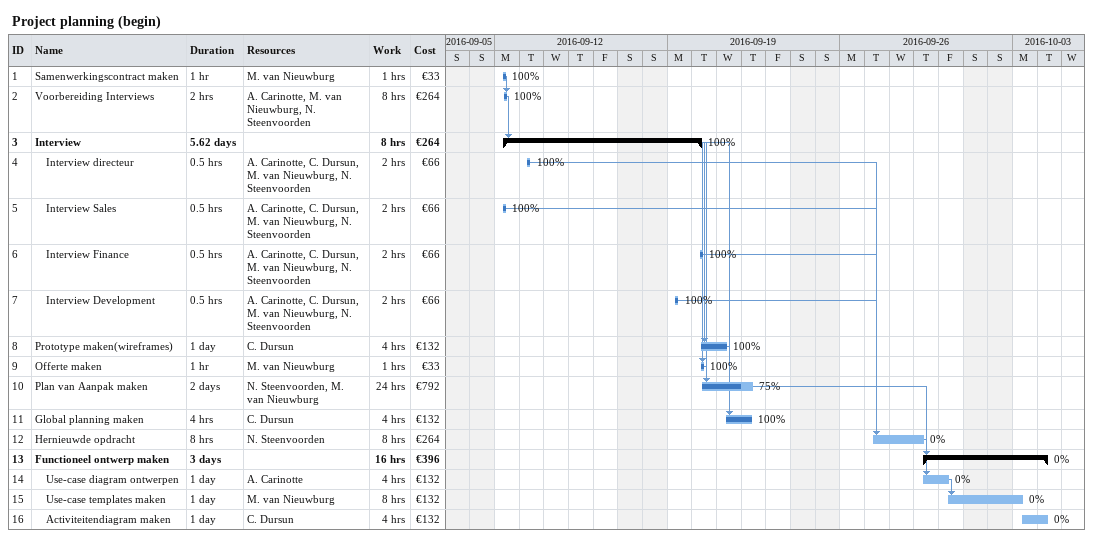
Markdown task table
Project planning (begin)

| ID | Level | Task | Duration | Start | Finish | Predecessors | Resources | % complete | Work (h) | Cost (€) |
|---|---|---|---|---|---|---|---|---|---|---|
| 1 | 1 | Samenwerkingscontract maken | 1h | 2016-09-12 | 2016-09-12 |  | M. van Nieuwburg | 100 | 1 | 33 |
| 2 | 1 | Voorbereiding Interviews | 2h | 2016-09-12 | 2016-09-12 | 1 | A. Carinotte, M. van Nieuwburg, N. Steenvoorden | 100 | 8 | 264 |
| 3 | 1 | **Interview** | 5.62d | 2016-09-12 | 2016-09-20 | 2 |  | 100 | 8 | 264 |
| 4 | 2 | Interview directeur | 0.5h | 2016-09-13 | 2016-09-13 |  | A. Carinotte, C. Dursun, M. van Nieuwburg, N. Steenvoorden | 100 | 2 | 66 |
| 5 | 2 | Interview Sales | 0.5h | 2016-09-12 | 2016-09-12 |  | A. Carinotte, C. Dursun, M. van Nieuwburg, N. Steenvoorden | 100 | 2 | 66 |
| 6 | 2 | Interview Finance | 0.5h | 2016-09-20 | 2016-09-20 |  | A. Carinotte, C. Dursun, M. van Nieuwburg, N. Steenvoorden | 100 | 2 | 66 |
| 7 | 2 | Interview Development | 0.5h | 2016-09-19 | 2016-09-19 |  | A. Carinotte, C. Dursun, M. van Nieuwburg, N. Steenvoorden | 100 | 2 | 66 |
| 8 | 1 | Prototype maken(wireframes) | 1d | 2016-09-20 | 2016-09-21 | 3 | C. Dursun | 100 | 4 | 132 |
| 9 | 1 | Offerte maken | 1h | 2016-09-20 | 2016-09-20 | 3 | M. van Nieuwburg | 100 | 1 | 33 |
| 10 | 1 | Plan van Aanpak maken | 2d | 2016-09-20 | 2016-09-22 | 9, 3 | N. Steenvoorden, M. van Nieuwburg | 75 | 24 | 792 |
| 11 | 1 | Global planning maken | 4h | 2016-09-21 | 2016-09-22 | 3, 8 | C. Dursun | 100 | 4 | 132 |
| 12 | 1 | Hernieuwde opdracht | 8h | 2016-09-27 | 2016-09-29 | 4, 5, 6, 7 | N. Steenvoorden | 0 | 8 | 264 |
| 13 | 1 | **Functioneel ontwerp maken** | 3d | 2016-09-29 | 2016-10-04 | 10 |  | 0 | 16 | 396 |
| 14 | 2 | Use-case diagram ontwerpen | 1d | 2016-09-29 | 2016-09-30 | 12 | A. Carinotte | 0 | 4 | 132 |
| 15 | 2 | Use-case templates maken | 1d | 2016-09-30 | 2016-10-03 | 14 | M. van Nieuwburg | 0 | 8 | 132 |
| 16 | 2 | Activiteitendiagram maken | 1d | 2016-10-03 | 2016-10-04 |  | C. Dursun | 0 | 4 | 132 |
